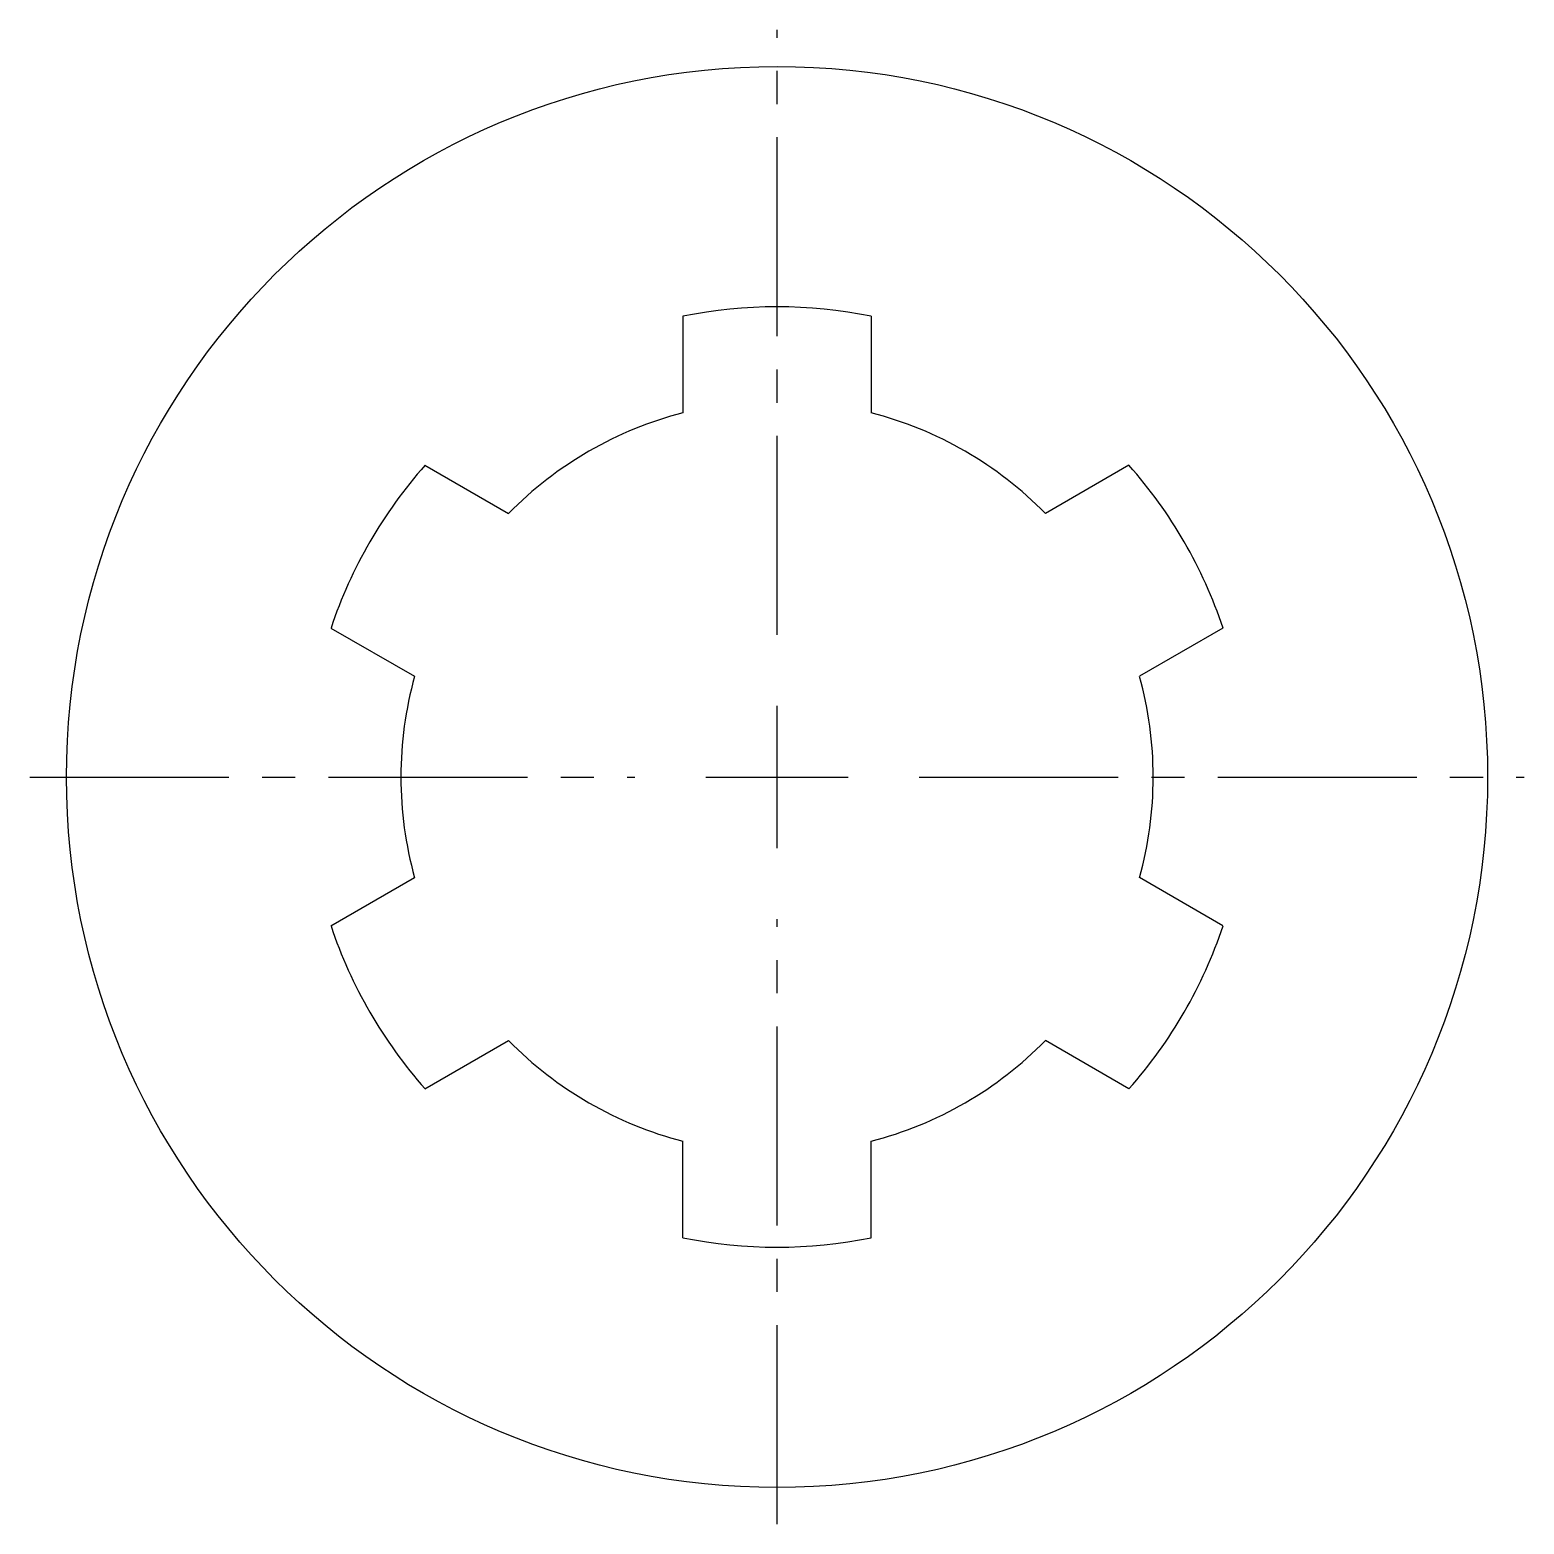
# Model space of a CAD drawing. Header units: millimetres. Extents: x 2962 to 3105, y 960 to 1103.
import ezdxf

# ---------------------------------------------------------------- set-up
doc = ezdxf.new("R2010")
doc.units = ezdxf.units.MM
doc.linetypes.add('CENTER2', pattern=[28.575, 19.05, -3.175, 3.175, -3.175])

# ---------------------------------------------------------------- blocks, each defined once
blk = doc.blocks.new('*U2')
at = {"color": 0, "linetype": 'CENTER2', "transparency": 16777216}
for p, q in [((0, 13.6), (0, 71.5)), ((-71.5, 0), (-13.6, 0)), ((13.6, 0), (71.5, 0)), ((0, -71.5), (0, -13.6))]:
    blk.add_line(p, q, dxfattribs=at)
at = {"color": 0, "linetype": 'Continuous', "transparency": 16777216}
for p, q in [((0, -6.8), (0, 6.8)), ((-6.8, 0), (6.8, 0))]:
    blk.add_line(p, q, dxfattribs=at)

msp = doc.modelspace()

# ---------------------------------------------------------------- linework, layer by layer
for p, q in [((3024.27, 1075.31), (3024.27, 1066.08)), ((3042.27, 1075.31), (3042.27, 1066.08)), ((2999.58, 1061.06), (3007.58, 1056.44)), ((3066.95, 1061.06), (3058.95, 1056.44)), ((2990.58, 1045.47), (2998.58, 1040.86)), ((3075.95, 1045.47), (3067.95, 1040.86)), ((2990.58, 1016.97), (2998.58, 1021.59)), ((3075.95, 1016.97), (3067.95, 1021.59)), ((2999.58, 1001.38), (3007.58, 1006)), ((3066.95, 1001.38), (3058.95, 1006)), ((3024.27, 987.13), (3024.27, 996.36)), ((3042.27, 987.13), (3042.27, 996.36))]:
    msp.add_line(p, q)
msp.add_circle((3033.27, 1031.22), 68)
for radius, start, end in [(45, 78.463, 101.537), (36, 104.4775, 135.5225), (36, 44.4775, 75.5225), (45, 138.463, 161.537), (45, 18.463, 41.537), (36, 164.4775, 195.5225), (36, 344.4775, 15.5225), (45, 198.463, 221.537), (45, 318.463, 341.537), (36, 224.4775, 255.5225), (36, 284.4775, 315.5225), (45, 258.463, 281.537)]:
    msp.add_arc((3033.27, 1031.22), radius, start, end)

# ---------------------------------------------------------------- block references
at = {"linetype": 'CENTER2'}
msp.add_blockref('*U2', (3033.27, 1031.22), dxfattribs=at)

doc.saveas('drawing.dxf')
